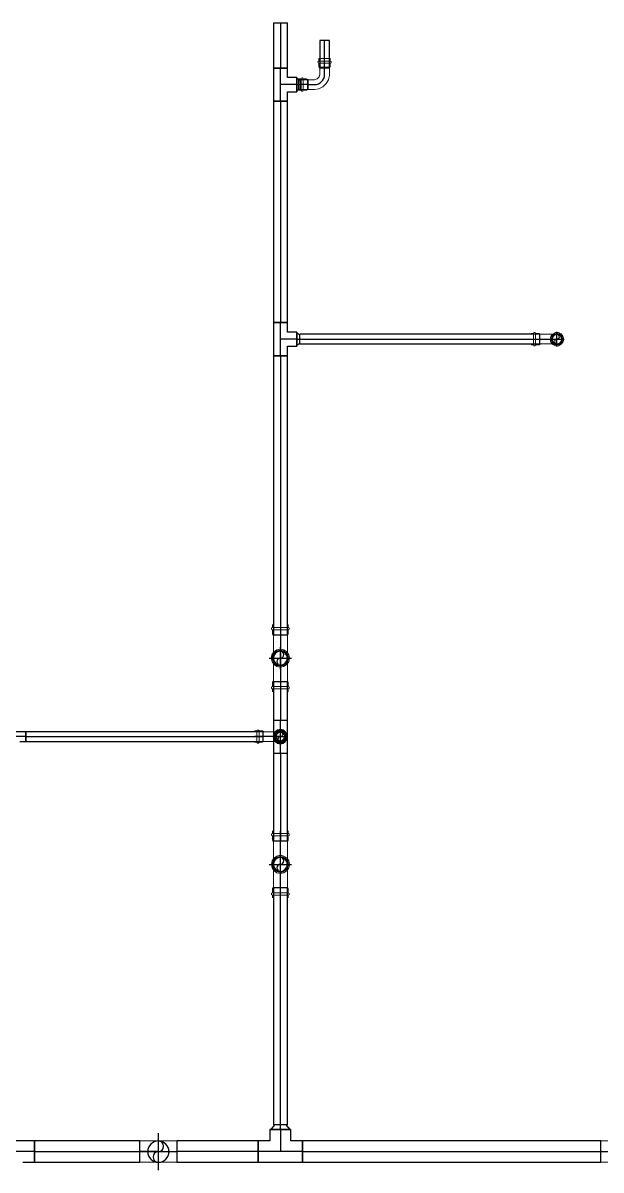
# Model space of a CAD drawing. Header units: inches. Extents: x -3325 to -59, y 5 to 733.
# Drawn here: x -2457.4 to -2379, y 323.5 to 479 of the extents above; entities that cross this region are included whole.
import ezdxf

# ---------------------------------------------------------------- set-up
doc = ezdxf.new("R2010")
doc.units = ezdxf.units.IN
doc.header["$MEASUREMENT"] = 0
doc.layers.add('P-PIPE', color=3, linetype='Continuous', lineweight=9)
doc.layers.add('X - REF - FP', color=7, linetype='Continuous', true_color=0xb90000)

# ---------------------------------------------------------------- blocks, each defined once
blk = doc.blocks.new('Victaulic-VicPress316-Elbow 90-45deg Style P568_P571 - Standard-523083-FIFTH LEVEL')
at = {"layer": 'P-PIPE'}
for p, q in [((-0.77, 3.52), (-0.77, 3.18)), ((0.77, 3.52), (-0.77, 3.52)), ((-0.77, 3.52), (0.77, 3.52)), ((-0.77, 3.18), (0.77, 3.18)), ((0.77, 3.18), (-0.77, 3.18)), ((-0.66, 3.52), (-0.66, 2.22)), ((-0.66, 3.52), (0.66, 3.52)), ((0.66, 3.52), (-0.66, 3.52)), ((0.66, 2.22), (0.66, 3.52)), ((0.77, 3.18), (0.77, 3.52)), ((-0.77, 2.89), (-0.77, 2.44)), ((-0.77, 2.89), (0.77, 2.89)), ((0.77, 2.89), (-0.77, 2.89)), ((-0.66, 2.33), (-0.66, 1.39)), ((0, 2.33), (-0.66, 2.33)), ((-0.66, 2.33), (0, 2.33)), ((-0.66, 2.22), (0.66, 2.22)), ((0.66, 2.22), (-0.66, 2.22)), ((0, 2.33), (0.66, 2.33)), ((0.66, 2.33), (0, 2.33)), ((0, 1.39), (0, 2.33)), ((0.66, 1.39), (0.66, 2.33)), ((0.77, 2.44), (0.77, 2.89)), ((-3.18, 0.77), (-3.52, 0.77)), ((-3.52, 0.77), (-3.52, -0.77)), ((-3.52, -0.77), (-3.52, 0.77)), ((-2.22, 0.66), (-3.52, 0.66)), ((-3.52, -0.66), (-3.52, 0.66)), ((-3.52, 0.66), (-3.52, -0.66)), ((-3.18, -0.77), (-3.18, 0.77)), ((-3.18, 0.77), (-3.18, -0.77)), ((-2.44, 0.77), (-2.89, 0.77)), ((-2.89, -0.77), (-2.89, 0.77)), ((-2.89, 0.77), (-2.89, -0.77)), ((-1.39, 0.66), (-2.33, 0.66)), ((-2.33, 0), (-2.33, 0.66)), ((-2.33, 0.66), (-2.33, 0)), ((-2.22, -0.66), (-2.22, 0.66)), ((-2.22, 0.66), (-2.22, -0.66)), ((-3.52, -0.66), (-2.22, -0.66)), ((-3.52, -0.77), (-3.18, -0.77)), ((-2.89, -0.77), (-2.44, -0.77)), ((-2.33, 0), (-2.33, -0.66)), ((-2.33, -0.66), (-2.33, 0)), ((-1.39, 0), (-2.33, 0)), ((-2.33, -0.66), (-1.39, -0.66))]:
    blk.add_line(p, q, dxfattribs=at)
at = {"layer": 'P-PIPE', "flags": 128}
for points in [[(-0.77, 2.89), (-0.89, 2.96), (-0.9, 3.1), (-0.79, 3.18), (-0.77, 3.18)], [(0.77, 3.18), (0.67, 3.18), (0.42, 3.18), (0.07, 3.18), (-0.3, 3.18), (-0.6, 3.18), (-0.75, 3.18), (-0.77, 3.18)], [(-0.77, 3.18), (-0.67, 3.18), (-0.42, 3.18), (-0.07, 3.18), (0.3, 3.18), (0.6, 3.18), (0.75, 3.18), (0.77, 3.18)], [(0.77, 3.18), (0.89, 3.11), (0.9, 2.98), (0.79, 2.89), (0.77, 2.89)], [(-0.77, 2.89), (-0.67, 2.89), (-0.42, 2.89), (-0.07, 2.89), (0.3, 2.89), (0.6, 2.89), (0.75, 2.89), (0.77, 2.89)], [(0.77, 2.89), (0.67, 2.89), (0.42, 2.89), (0.07, 2.89), (-0.3, 2.89), (-0.6, 2.89), (-0.75, 2.89), (-0.77, 2.89)], [(-0.66, 2.22), (-0.77, 2.41), (-0.77, 2.44)], [(0.77, 2.44), (0.68, 2.24), (0.66, 2.22)], [(-3.18, 0.77), (-3.11, 0.89), (-2.98, 0.9), (-2.89, 0.79), (-2.89, 0.77)], [(-3.18, 0.77), (-3.18, 0.67), (-3.18, 0.42), (-3.18, 0.07), (-3.18, -0.3), (-3.18, -0.6), (-3.18, -0.75), (-3.18, -0.77)], [(-3.18, -0.77), (-3.18, -0.67), (-3.18, -0.42), (-3.18, -0.07), (-3.18, 0.3), (-3.18, 0.6), (-3.18, 0.75), (-3.18, 0.77)], [(-2.89, -0.77), (-2.89, -0.67), (-2.89, -0.42), (-2.89, -0.07), (-2.89, 0.3), (-2.89, 0.6), (-2.89, 0.75), (-2.89, 0.77)], [(-2.89, 0.77), (-2.89, 0.67), (-2.89, 0.42), (-2.89, 0.07), (-2.89, -0.3), (-2.89, -0.6), (-2.89, -0.75), (-2.89, -0.77)], [(-2.44, 0.77), (-2.24, 0.68), (-2.22, 0.66)], [(-0.66, 1.39), (-0.75, 1.04), (-1, 0.77), (-1.35, 0.66), (-1.39, 0.66)], [(-1.39, -0.66), (-0.78, -0.56), (-0.23, -0.29), (0.22, 0.13), (0.53, 0.67), (0.65, 1.27), (0.66, 1.39)], [(-2.89, -0.77), (-2.96, -0.89), (-3.1, -0.9), (-3.18, -0.79), (-3.18, -0.77)], [(-2.22, -0.66), (-2.41, -0.77), (-2.44, -0.77)]]:
    blk.add_lwpolyline(points, dxfattribs=at)
at = {"layer": 'P-PIPE'}
blk.add_arc((-1.39, 1.39), 1.39, 270, 0, dxfattribs=at)
blk = doc.blocks.new('Victaulic-VicPress316-Elbow 90-45deg Style P568_P571 - Standard-V2-FIFTH LEVEL')
at = {"layer": 'P-PIPE'}
for p, q in [((-1934.31, 162.63), (-1934.64, 162.63)), ((-1933.35, 162.52), (-1934.64, 162.52)), ((-1934.64, 161.86), (-1934.64, 161.86)), ((-1934.64, 161.86), (-1934.64, 161.86)), ((-1934.64, 161.86), (-1934.64, 161.86)), ((-1934.64, 161.86), (-1934.64, 161.86)), ((-1934.31, 161.86), (-1934.31, 161.86)), ((-1934.31, 161.86), (-1934.31, 161.86)), ((-1933.56, 162.63), (-1934.02, 162.63)), ((-1934.02, 161.86), (-1934.02, 161.86)), ((-1934.02, 161.86), (-1934.02, 161.86)), ((-1932.52, 162.52), (-1933.45, 162.52)), ((-1933.45, 162.52), (-1933.45, 161.86)), ((-1933.45, 161.86), (-1933.45, 162.52)), ((-1933.45, 161.86), (-1933.45, 161.21)), ((-1933.45, 161.21), (-1933.45, 161.86)), ((-1932.52, 161.86), (-1933.45, 161.86)), ((-1933.35, 161.86), (-1933.35, 161.86)), ((-1933.35, 161.86), (-1933.35, 161.86)), ((-1932.52, 161.86), (-1931.12, 161.86)), ((-1931.12, 161.86), (-1931.12, 161.86)), ((-1934.64, 161.21), (-1933.35, 161.21)), ((-1934.64, 161.1), (-1934.31, 161.1)), ((-1934.02, 161.1), (-1933.56, 161.1)), ((-1933.45, 161.21), (-1932.52, 161.21))]:
    blk.add_line(p, q, dxfattribs=at)
at = {"layer": 'P-PIPE', "flags": 128}
for points in [[(-1934.31, 162.63), (-1934.24, 162.75), (-1934.1, 162.76), (-1934.02, 162.65), (-1934.02, 162.63)], [(-1934.31, 162.63), (-1934.31, 162.54), (-1934.31, 162.29), (-1934.31, 161.93), (-1934.31, 161.86)], [(-1934.31, 161.86), (-1934.31, 162.23), (-1934.31, 162.51), (-1934.31, 162.63), (-1934.31, 162.63)], [(-1934.31, 161.1), (-1934.31, 161.19), (-1934.31, 161.44), (-1934.31, 161.8), (-1934.31, 161.86)], [(-1934.31, 161.86), (-1934.31, 161.5), (-1934.31, 161.22), (-1934.31, 161.1), (-1934.31, 161.1)], [(-1934.02, 162.63), (-1934.02, 162.54), (-1934.02, 162.29), (-1934.02, 161.93), (-1934.02, 161.86)], [(-1934.02, 161.86), (-1934.02, 162.23), (-1934.02, 162.51), (-1934.02, 162.63), (-1934.02, 162.63)], [(-1934.02, 161.1), (-1934.02, 161.19), (-1934.02, 161.44), (-1934.02, 161.8), (-1934.02, 161.86)], [(-1934.02, 161.86), (-1934.02, 161.5), (-1934.02, 161.22), (-1934.02, 161.1), (-1934.02, 161.1)], [(-1933.56, 162.63), (-1933.36, 162.54), (-1933.35, 162.52)], [(-1931.12, 162.52), (-1931.22, 162.52), (-1931.48, 162.52), (-1931.89, 162.52), (-1932.37, 162.52), (-1932.52, 162.52)], [(-1930.21, 161.86), (-1930.31, 162.26), (-1930.56, 162.58), (-1930.93, 162.76), (-1931.34, 162.75), (-1931.71, 162.56), (-1931.96, 162.24), (-1932.04, 161.86)], [(-1932.04, 161.86), (-1931.94, 161.47), (-1931.69, 161.15), (-1931.32, 160.97), (-1930.91, 160.98), (-1930.54, 161.17), (-1930.29, 161.49), (-1930.21, 161.86)], [(-1930.36, 161.86), (-1930.45, 162.23), (-1930.7, 162.51), (-1931.06, 162.63), (-1931.43, 162.57), (-1931.73, 162.34), (-1931.88, 162), (-1931.89, 161.86)], [(-1931.89, 161.86), (-1931.8, 161.5), (-1931.55, 161.22), (-1931.19, 161.1), (-1930.82, 161.16), (-1930.52, 161.39), (-1930.37, 161.73), (-1930.36, 161.86)], [(-1934.02, 161.1), (-1934.08, 160.98), (-1934.22, 160.97), (-1934.31, 161.08), (-1934.31, 161.1)], [(-1933.35, 161.21), (-1933.54, 161.1), (-1933.56, 161.1)], [(-1932.52, 161.21), (-1932.02, 161.21), (-1931.59, 161.21), (-1931.28, 161.21), (-1931.13, 161.21), (-1931.12, 161.21)]]:
    blk.add_lwpolyline(points, dxfattribs=at)
at = {"layer": 'P-PIPE'}
for radius, start, end in [(0.766, 0, 180), (0.766, 0, 180), (0.766, 0, 180), (0.766, 180, 0), (0.766, 180, 0), (0.766, 180, 0), (0.657, 0, 180), (0.657, 0, 180), (0.657, 90, 180), (0.658, 180, 0), (0.658, 180, 0), (0.657, 180, 270), (0.658, 0, 90), (0.658, 270, 0)]:
    blk.add_arc((-1931.12, 161.86), radius, start, end, dxfattribs=at)
blk = doc.blocks.new('Victaulic-VicPress316-Elbow 90-45deg Style P568_P571 - Standard-V10-FIFTH LEVEL')
at = {"layer": 'P-PIPE'}
for p, q in [((-3076, 591), (-3076, 591)), ((-3073.99, 591), (-3076, 591)), ((-3072.82, 591.95), (-3073.99, 591.95)), ((-3073.99, 591), (-3072.82, 591)), ((-3071.45, 591.95), (-3072.93, 591.95)), ((-3072.93, 591), (-3072.93, 591)), ((-3072.93, 591), (-3072.93, 591)), ((-3072.82, 591), (-3072.82, 591.95)), ((-3072.82, 591.95), (-3072.82, 591)), ((-3072.82, 590.05), (-3072.82, 591)), ((-3072.82, 591), (-3072.82, 590.05)), ((-3072.16, 592.06), (-3072.71, 592.06)), ((-3072.16, 591), (-3072.16, 591)), ((-3072.16, 591), (-3072.16, 591)), ((-3071.45, 592.06), (-3071.83, 592.06)), ((-3071.83, 591), (-3071.83, 591)), ((-3071.83, 591), (-3071.83, 591)), ((-3071.45, 591), (-3071.45, 591)), ((-3071.45, 591), (-3071.45, 591)), ((-3071.45, 591), (-3071.45, 591)), ((-3071.45, 591), (-3071.45, 591)), ((-3073.99, 590.05), (-3072.82, 590.05)), ((-3072.93, 590.05), (-3071.45, 590.05)), ((-3072.71, 589.94), (-3072.16, 589.94)), ((-3071.83, 589.94), (-3071.45, 589.94))]:
    blk.add_line(p, q, dxfattribs=at)
at = {"layer": 'P-PIPE', "flags": 128}
for points in [[(-3074.78, 591), (-3074.87, 591.47), (-3075.14, 591.86), (-3075.53, 592.13), (-3076, 592.22), (-3076.46, 592.13), (-3076.86, 591.87), (-3077.13, 591.48), (-3077.23, 591.01), (-3077.23, 591)], [(-3077.23, 591), (-3077.13, 590.53), (-3076.87, 590.14), (-3076.48, 589.87), (-3076.01, 589.78), (-3075.54, 589.87), (-3075.14, 590.13), (-3074.88, 590.52), (-3074.78, 590.99), (-3074.78, 591)], [(-3074.94, 591), (-3075.04, 591.43), (-3075.3, 591.79), (-3075.68, 592.01), (-3076.12, 592.05), (-3076.54, 591.91), (-3076.87, 591.61), (-3077.04, 591.21), (-3077.06, 591)], [(-3077.06, 591), (-3076.97, 590.57), (-3076.71, 590.21), (-3076.32, 589.99), (-3075.88, 589.95), (-3075.46, 590.09), (-3075.14, 590.39), (-3074.96, 590.79), (-3074.94, 591)], [(-3073.99, 591.95), (-3074.59, 591.95), (-3075.14, 591.95), (-3075.59, 591.95), (-3075.88, 591.95), (-3076, 591.95), (-3076, 591.95)], [(-3072.93, 591.95), (-3072.74, 592.06), (-3072.71, 592.06)], [(-3072.16, 592.06), (-3072.08, 592.2), (-3071.92, 592.21), (-3071.83, 592.08), (-3071.83, 592.06)], [(-3072.16, 592.06), (-3072.16, 591.97), (-3072.16, 591.71), (-3072.16, 591.32), (-3072.16, 591)], [(-3072.16, 591), (-3072.16, 591.43), (-3072.16, 591.79), (-3072.16, 592.01), (-3072.16, 592.06)], [(-3072.16, 589.94), (-3072.16, 590.03), (-3072.16, 590.29), (-3072.16, 590.68), (-3072.16, 591)], [(-3072.16, 591), (-3072.16, 590.57), (-3072.16, 590.21), (-3072.16, 589.99), (-3072.16, 589.94)], [(-3071.83, 592.06), (-3071.83, 591.97), (-3071.83, 591.71), (-3071.83, 591.32), (-3071.83, 591)], [(-3071.83, 591), (-3071.83, 591.43), (-3071.83, 591.79), (-3071.83, 592.01), (-3071.83, 592.06)], [(-3071.83, 589.94), (-3071.83, 590.03), (-3071.83, 590.29), (-3071.83, 590.68), (-3071.83, 591)], [(-3071.83, 591), (-3071.83, 590.57), (-3071.83, 590.21), (-3071.83, 589.99), (-3071.83, 589.94)], [(-3076, 590.05), (-3075.91, 590.05), (-3075.64, 590.05), (-3075.22, 590.05), (-3074.68, 590.05), (-3074.08, 590.05), (-3073.99, 590.05)], [(-3072.71, 589.94), (-3072.92, 590.03), (-3072.93, 590.05)], [(-3071.83, 589.94), (-3071.9, 589.8), (-3072.06, 589.79), (-3072.16, 589.92), (-3072.16, 589.94)]]:
    blk.add_lwpolyline(points, dxfattribs=at)
at = {"layer": 'P-PIPE'}
for radius, start, end in [(1.06, 0, 180), (1.06, 0, 180), (1.06, 0, 180), (1.06, 180, 0), (1.06, 180, 0), (1.06, 180, 0), (0.95, 0, 180), (0.95, 0, 180), (0.95, 90, 180), (0.95, 180, 0), (0.95, 180, 0), (0.95, 180, 270), (0.95, 0, 90), (0.95, 270, 0)]:
    blk.add_arc((-3076, 591), radius, start, end, dxfattribs=at)
blk = doc.blocks.new('Victaulic-VicPress316-Elbow 90-45deg Style P568_P571 - Standard-V11-FIFTH LEVEL')
at = {"layer": 'P-PIPE'}
for p, q in [((-3077.06, 595.55), (-3077.06, 595.17)), ((-3077.06, 594.85), (-3077.06, 594.29)), ((-3076.95, 595.55), (-3076.95, 594.07)), ((-3076.95, 594.18), (-3076.95, 593.02)), ((-3076, 594.18), (-3076.95, 594.18)), ((-3076.95, 594.18), (-3076, 594.18)), ((-3076, 595.55), (-3076, 595.55)), ((-3076, 595.55), (-3076, 595.55)), ((-3076, 595.55), (-3076, 595.55)), ((-3076, 595.55), (-3076, 595.55)), ((-3076, 595.17), (-3076, 595.17)), ((-3076, 595.17), (-3076, 595.17)), ((-3076, 594.85), (-3076, 594.85)), ((-3076, 594.85), (-3076, 594.85)), ((-3075.05, 594.18), (-3076, 594.18)), ((-3076, 594.18), (-3075.05, 594.18)), ((-3076, 593.02), (-3076, 594.18)), ((-3076, 594.07), (-3076, 594.07)), ((-3076, 594.07), (-3076, 594.07)), ((-3075.05, 594.07), (-3075.05, 595.55)), ((-3075.05, 593.02), (-3075.05, 594.18)), ((-3074.94, 595.17), (-3074.94, 595.55)), ((-3074.94, 594.29), (-3074.94, 594.85)), ((-3076, 591), (-3076, 593.02)), ((-3076, 591), (-3076, 591))]:
    blk.add_line(p, q, dxfattribs=at)
at = {"layer": 'P-PIPE', "flags": 128}
for points in [[(-3077.06, 594.85), (-3077.2, 594.92), (-3077.21, 595.08), (-3077.09, 595.17), (-3077.06, 595.17)], [(-3077.06, 595.17), (-3076.97, 595.17), (-3076.71, 595.17), (-3076.32, 595.17), (-3076, 595.17)], [(-3076, 595.17), (-3076.44, 595.17), (-3076.79, 595.17), (-3077.01, 595.17), (-3077.06, 595.17)], [(-3077.06, 594.85), (-3076.97, 594.85), (-3076.71, 594.85), (-3076.32, 594.85), (-3076, 594.85)], [(-3076, 594.85), (-3076.44, 594.85), (-3076.79, 594.85), (-3077.01, 594.85), (-3077.06, 594.85)], [(-3076.95, 594.07), (-3077.06, 594.26), (-3077.06, 594.29)], [(-3074.94, 595.17), (-3075.04, 595.17), (-3075.3, 595.17), (-3075.68, 595.17), (-3076, 595.17)], [(-3076, 595.17), (-3075.57, 595.17), (-3075.21, 595.17), (-3074.99, 595.17), (-3074.94, 595.17)], [(-3074.94, 594.85), (-3075.04, 594.85), (-3075.3, 594.85), (-3075.68, 594.85), (-3076, 594.85)], [(-3076, 594.85), (-3075.57, 594.85), (-3075.21, 594.85), (-3074.99, 594.85), (-3074.94, 594.85)], [(-3074.94, 594.29), (-3075.03, 594.09), (-3075.05, 594.07)], [(-3074.94, 595.17), (-3074.81, 595.1), (-3074.79, 594.94), (-3074.92, 594.85), (-3074.94, 594.85)], [(-3076.95, 591), (-3076.95, 591.09), (-3076.95, 591.36), (-3076.95, 591.79), (-3076.95, 592.32), (-3076.95, 592.92), (-3076.95, 593.02)], [(-3075.05, 593.02), (-3075.05, 592.41), (-3075.05, 591.86), (-3075.05, 591.42), (-3075.05, 591.12), (-3075.05, 591), (-3075.05, 591)], [(-3076, 592.22), (-3076.47, 592.13), (-3076.87, 591.87), (-3077.13, 591.47), (-3077.23, 591.01), (-3077.14, 590.54), (-3076.87, 590.14), (-3076.48, 589.87), (-3076.02, 589.78), (-3076, 589.78)], [(-3076.95, 591), (-3076.86, 591.41), (-3076.6, 591.74), (-3076.23, 591.92), (-3076, 591.95)], [(-3076, 590.05), (-3076.41, 590.14), (-3076.74, 590.4), (-3076.93, 590.78), (-3076.95, 591)], [(-3076, 589.78), (-3075.54, 589.87), (-3075.14, 590.13), (-3074.87, 590.53), (-3074.78, 590.99), (-3074.87, 591.46), (-3075.13, 591.86), (-3075.53, 592.13), (-3075.99, 592.22), (-3076, 592.22)], [(-3076, 591.95), (-3075.59, 591.86), (-3075.27, 591.6), (-3075.08, 591.22), (-3075.05, 591)], [(-3075.05, 591), (-3075.15, 590.59), (-3075.4, 590.26), (-3075.78, 590.08), (-3076, 590.05)]]:
    blk.add_lwpolyline(points, dxfattribs=at)
at = {"layer": 'P-PIPE'}
for radius, start, end in [(1.06, 90, 270), (1.06, 90, 270), (1.06, 90, 270), (0.95, 90, 270), (0.95, 90, 270), (0.95, 90, 180), (0.95, 180, 270), (1.06, 270, 90), (1.06, 270, 90), (1.06, 270, 90), (0.95, 270, 90), (0.95, 270, 90), (0.95, 0, 90), (0.95, 270, 0)]:
    blk.add_arc((-3076, 591), radius, start, end, dxfattribs=at)
blk = doc.blocks.new('Transition - Generic - Plumbing-CW-1022941-FIFTH LEVEL')
at = {"layer": 'P-PIPE'}
for radius, start, end in [(0.812, 0, 180), (0.812, 180, 0), (0.562, 360, 180), (0.563, 180, 0)]:
    blk.add_arc((-3323.92, 470.33), radius, start, end, dxfattribs=at)
blk = doc.blocks.new('Victaulic-VicPress316-Elbow 90-45deg Style P568_P571 - Standard-V1-FIFTH LEVEL')
at = {"layer": 'P-PIPE'}
for p, q in [((-2327.12, 161.86), (-2327.12, 161.86)), ((-2327.12, 161.86), (-2325.73, 161.86)), ((-2324.79, 162.52), (-2325.73, 162.52)), ((-2325.73, 161.86), (-2324.79, 161.86)), ((-2323.6, 162.52), (-2324.9, 162.52)), ((-2324.9, 161.86), (-2324.9, 161.86)), ((-2324.9, 161.86), (-2324.9, 161.86)), ((-2324.79, 162.52), (-2324.79, 161.86)), ((-2324.79, 161.86), (-2324.79, 162.52)), ((-2324.79, 161.86), (-2324.79, 161.21)), ((-2324.79, 161.21), (-2324.79, 161.86)), ((-2324.23, 162.63), (-2324.69, 162.63)), ((-2324.23, 161.86), (-2324.23, 161.86)), ((-2324.23, 161.86), (-2324.23, 161.86)), ((-2323.6, 162.63), (-2323.94, 162.63)), ((-2323.94, 161.86), (-2323.94, 161.86)), ((-2323.94, 161.86), (-2323.94, 161.86)), ((-2323.6, 161.86), (-2323.6, 161.86)), ((-2323.6, 161.86), (-2323.6, 161.86)), ((-2323.6, 161.86), (-2323.6, 161.86)), ((-2323.6, 161.86), (-2323.6, 161.86)), ((-2325.73, 161.21), (-2324.79, 161.21)), ((-2324.9, 161.21), (-2323.6, 161.21)), ((-2324.69, 161.1), (-2324.23, 161.1)), ((-2323.94, 161.1), (-2323.6, 161.1))]:
    blk.add_line(p, q, dxfattribs=at)
at = {"layer": 'P-PIPE', "flags": 128}
for points in [[(-2326.21, 161.86), (-2326.31, 162.26), (-2326.56, 162.58), (-2326.93, 162.76), (-2327.34, 162.75), (-2327.71, 162.56), (-2327.96, 162.24), (-2328.04, 161.86)], [(-2328.04, 161.86), (-2327.94, 161.47), (-2327.69, 161.15), (-2327.32, 160.97), (-2326.91, 160.98), (-2326.54, 161.17), (-2326.29, 161.49), (-2326.21, 161.86)], [(-2326.36, 161.86), (-2326.45, 162.23), (-2326.7, 162.51), (-2327.06, 162.63), (-2327.43, 162.57), (-2327.73, 162.34), (-2327.88, 162), (-2327.89, 161.86)], [(-2327.89, 161.86), (-2327.8, 161.5), (-2327.55, 161.22), (-2327.19, 161.1), (-2326.82, 161.16), (-2326.52, 161.39), (-2326.37, 161.73), (-2326.36, 161.86)], [(-2325.73, 162.52), (-2326.23, 162.52), (-2326.66, 162.52), (-2326.97, 162.52), (-2327.12, 162.52), (-2327.12, 162.52)], [(-2324.9, 162.52), (-2324.71, 162.63), (-2324.69, 162.63)], [(-2324.23, 162.63), (-2324.17, 162.75), (-2324.03, 162.76), (-2323.94, 162.65), (-2323.94, 162.63)], [(-2324.23, 162.63), (-2324.23, 162.54), (-2324.23, 162.29), (-2324.23, 161.93), (-2324.23, 161.86)], [(-2324.23, 161.86), (-2324.23, 162.23), (-2324.23, 162.51), (-2324.23, 162.63), (-2324.23, 162.63)], [(-2324.23, 161.1), (-2324.23, 161.19), (-2324.23, 161.44), (-2324.23, 161.8), (-2324.23, 161.86)], [(-2324.23, 161.86), (-2324.23, 161.5), (-2324.23, 161.22), (-2324.23, 161.1), (-2324.23, 161.1)], [(-2323.94, 162.63), (-2323.94, 162.54), (-2323.94, 162.29), (-2323.94, 161.93), (-2323.94, 161.86)], [(-2323.94, 161.86), (-2323.94, 162.23), (-2323.94, 162.51), (-2323.94, 162.63), (-2323.94, 162.63)], [(-2323.94, 161.1), (-2323.94, 161.19), (-2323.94, 161.44), (-2323.94, 161.8), (-2323.94, 161.86)], [(-2323.94, 161.86), (-2323.94, 161.5), (-2323.94, 161.22), (-2323.94, 161.1), (-2323.94, 161.1)], [(-2327.12, 161.21), (-2327.03, 161.21), (-2326.77, 161.21), (-2326.36, 161.21), (-2325.88, 161.21), (-2325.73, 161.21)], [(-2324.69, 161.1), (-2324.89, 161.19), (-2324.9, 161.21)], [(-2323.94, 161.1), (-2324.01, 160.98), (-2324.15, 160.97), (-2324.23, 161.08), (-2324.23, 161.1)]]:
    blk.add_lwpolyline(points, dxfattribs=at)
at = {"layer": 'P-PIPE'}
for radius, start, end in [(0.767, 0, 180), (0.767, 0, 180), (0.767, 0, 180), (0.767, 180, 360), (0.767, 180, 0), (0.767, 180, 0), (0.657, 360, 180), (0.657, 0, 180), (0.657, 90, 180), (0.658, 180, 0), (0.658, 180, 0), (0.657, 180, 270), (0.658, 0, 90), (0.658, 270, 0)]:
    blk.add_arc((-2327.12, 161.86), radius, start, end, dxfattribs=at)
blk = doc.blocks.new('Elbow - Welded - Generic - Standard-V4-FIFTH LEVEL')
at = {"layer": 'P-PIPE'}
blk.add_line((-1945.07, 591.08), (-1945.07, 591.08), dxfattribs=at)
blk.add_line((-1945.07, 591.08), (-1945.07, 591.08), dxfattribs=at)
at = {"layer": 'P-PIPE', "flags": 128}
for points in [[(-1945.07, 592.51), (-1945.74, 592.51), (-1946.37, 592.51), (-1946.9, 592.51), (-1947.3, 592.51), (-1947.53, 592.51), (-1947.59, 592.51)], [(-1947.59, 589.64), (-1947.49, 589.64), (-1947.22, 589.64), (-1946.79, 589.64), (-1946.23, 589.64), (-1945.58, 589.64), (-1945.07, 589.64)]]:
    blk.add_lwpolyline(points, dxfattribs=at)
at = {"layer": 'P-PIPE'}
for start, end in [(0, 180), (180, 0)]:
    blk.add_arc((-1947.59, 591.08), 1.44, start, end, dxfattribs=at)
blk = doc.blocks.new('Elbow - Welded - Generic - Standard-V12-FIFTH LEVEL')
at = {"layer": 'P-PIPE'}
blk.add_line((-2686.72, 326), (-2686.72, 326), dxfattribs=at)
blk.add_line((-2686.72, 326), (-2686.72, 326), dxfattribs=at)
at = {"layer": 'P-PIPE', "flags": 128}
for points in [[(-2690.68, 326), (-2690.59, 326.51), (-2690.32, 326.95), (-2689.91, 327.27), (-2689.42, 327.43), (-2689.24, 327.44)], [(-2689.24, 327.44), (-2689.15, 327.44), (-2688.88, 327.44), (-2688.44, 327.44), (-2687.89, 327.44), (-2687.24, 327.44), (-2686.72, 327.44)], [(-2689.24, 327.44), (-2688.73, 327.34), (-2688.29, 327.08), (-2687.97, 326.67), (-2687.82, 326.18), (-2687.81, 326)], [(-2689.24, 324.56), (-2689.75, 324.66), (-2690.19, 324.92), (-2690.51, 325.33), (-2690.67, 325.82), (-2690.68, 326)], [(-2687.81, 326), (-2687.9, 325.49), (-2688.16, 325.05), (-2688.57, 324.73), (-2689.06, 324.57), (-2689.24, 324.56)], [(-2686.72, 324.56), (-2687.4, 324.56), (-2688.03, 324.56), (-2688.56, 324.56), (-2688.96, 324.56), (-2689.19, 324.56), (-2689.24, 324.56)]]:
    blk.add_lwpolyline(points, dxfattribs=at)
at = {"layer": 'P-PIPE'}
for start, end in [(0, 180), (180, 0)]:
    blk.add_arc((-2689.24, 326), 1.44, start, end, dxfattribs=at)

msp = doc.modelspace()

# ---------------------------------------------------------------- linework, layer by layer
at = {"layer": 'X - REF - FP'}
for p, q in [((-2423.45, 479), (-2423.45, 472.88)), ((-2423.45, 479), (-2421.55, 479)), ((-2422.5, 479), (-2422.5, 472.88)), ((-2422.5, 479), (-2422.5, 472.88)), ((-2421.55, 472.88), (-2421.55, 479)), ((-2417.16, 476.64), (-2417.16, 472.97)), ((-2415.84, 476.64), (-2417.16, 476.64)), ((-2416.5, 472.97), (-2416.5, 476.64)), ((-2416.5, 472.97), (-2416.5, 476.64)), ((-2415.84, 472.97), (-2415.84, 476.64)), ((-2423.45, 472.88), (-2423.45, 468.39)), ((-2421.55, 472.88), (-2423.45, 472.88)), ((-2423.45, 472.88), (-2421.55, 472.88)), ((-2423.45, 472.88), (-2421.55, 472.88)), ((-2422.5, 468.39), (-2422.5, 472.88)), ((-2421.55, 471.59), (-2421.55, 472.88)), ((-2415.84, 472.97), (-2417.16, 472.97)), ((-2416.5, 472.03), (-2416.5, 474.16)), ((-2416.5, 472.03), (-2416.5, 472.97)), ((-2420.26, 471.59), (-2421.55, 471.59)), ((-2420.26, 469.68), (-2420.26, 471.59)), ((-2420.26, 471.59), (-2420.26, 469.68)), ((-2419.85, 471.2), (-2420.26, 471.45)), ((-2418.83, 471.29), (-2419.85, 471.29)), ((-2419.85, 471.29), (-2419.85, 469.98)), ((-2418.83, 471.29), (-2418.83, 469.98)), ((-2420.26, 470.64), (-2422.5, 470.64)), ((-2421.55, 468.39), (-2421.55, 469.68)), ((-2421.55, 469.68), (-2420.26, 469.68)), ((-2420.26, 470.64), (-2419.85, 470.64)), ((-2420.26, 469.82), (-2419.85, 470.07)), ((-2418.83, 470.64), (-2419.85, 470.64)), ((-2418.83, 470.64), (-2419.85, 470.64)), ((-2419.85, 469.98), (-2418.83, 469.98)), ((-2418.83, 470.64), (-2417.89, 470.64)), ((-2421.55, 468.39), (-2423.45, 468.39)), ((-2423.45, 468.39), (-2421.55, 468.39)), ((-2423.45, 468.39), (-2423.45, 438.38)), ((-2423.45, 468.39), (-2421.55, 468.39)), ((-2422.5, 468.39), (-2422.5, 438.38)), ((-2422.5, 468.39), (-2422.5, 438.38)), ((-2421.55, 438.38), (-2421.55, 468.39)), ((-2423.45, 438.38), (-2423.45, 433.89)), ((-2421.55, 438.38), (-2423.45, 438.38)), ((-2423.45, 438.38), (-2421.55, 438.38)), ((-2423.45, 438.38), (-2421.55, 438.38)), ((-2422.5, 433.89), (-2422.5, 438.38)), ((-2421.55, 437.09), (-2421.55, 438.38)), ((-2420.26, 437.09), (-2421.55, 437.09)), ((-2420.26, 435.18), (-2420.26, 437.09)), ((-2420.26, 437.09), (-2420.26, 435.18)), ((-2385, 435.14), (-2385, 437.14)), ((-2420.26, 436.14), (-2422.5, 436.14)), ((-2419.85, 436.7), (-2420.26, 436.95)), ((-2420.26, 436.14), (-2419.85, 436.14)), ((-2420.26, 435.32), (-2419.85, 435.57)), ((-2387.33, 436.79), (-2419.85, 436.79)), ((-2419.85, 435.48), (-2419.85, 436.79)), ((-2419.85, 436.14), (-2387.33, 436.14)), ((-2419.85, 436.14), (-2387.33, 436.14)), ((-2419.85, 435.48), (-2387.33, 435.48)), ((-2387.33, 435.48), (-2387.33, 436.79)), ((-2387.33, 436.14), (-2386.39, 436.14)), ((-2386.39, 436.14), (-2385, 436.14)), ((-2386, 436.14), (-2384, 436.14)), ((-2421.55, 433.89), (-2423.45, 433.89)), ((-2423.45, 433.89), (-2421.55, 433.89)), ((-2423.45, 433.89), (-2423.45, 396.07)), ((-2423.45, 433.89), (-2421.55, 433.89)), ((-2422.5, 433.89), (-2422.5, 396.07)), ((-2422.5, 433.89), (-2422.5, 396.07)), ((-2421.55, 433.89), (-2421.55, 435.18)), ((-2421.55, 435.18), (-2420.26, 435.18)), ((-2421.55, 396.07), (-2421.55, 433.89)), ((-2423.45, 396.07), (-2421.55, 396.07)), ((-2422.5, 396.07), (-2422.5, 394.91)), ((-2422.5, 394.91), (-2422.5, 392.89)), ((-2422.5, 391.39), (-2422.5, 394.39)), ((-2424, 392.89), (-2421, 392.89)), ((-2422.5, 392.89), (-2422.5, 390.88)), ((-2422.5, 390.88), (-2422.5, 389.71)), ((-2422.5, 390.88), (-2422.5, 388.34)), ((-2423.45, 389.71), (-2423.45, 384.5)), ((-2423.45, 389.71), (-2421.55, 389.71)), ((-2422.5, 389.71), (-2422.5, 384.5)), ((-2422.5, 389.71), (-2422.5, 384.5)), ((-2421.55, 384.5), (-2421.55, 389.71)), ((-2423.45, 384.5), (-2423.45, 380.01)), ((-2423.45, 384.5), (-2421.55, 384.5)), ((-2422.5, 380.01), (-2422.5, 384.5)), ((-2421.55, 380.01), (-2421.55, 384.5)), ((-2457, 382.91), (-2460, 382.91)), ((-2424.83, 382.91), (-2457, 382.91)), ((-2457, 381.6), (-2457, 382.91)), ((-2457, 381.6), (-2457, 382.91)), ((-2457, 382.91), (-2457, 381.6)), ((-2424.83, 381.6), (-2424.83, 382.91)), ((-2422.5, 381.25), (-2422.5, 383.25)), ((-2457, 382.25), (-2460, 382.25)), ((-2457.84, 381.6), (-2457, 381.6)), ((-2457, 382.25), (-2424.83, 382.25)), ((-2457, 382.25), (-2424.83, 382.25)), ((-2457, 381.6), (-2424.83, 381.6)), ((-2423.89, 382.25), (-2426.02, 382.25)), ((-2423.89, 382.25), (-2424.83, 382.25)), ((-2422.5, 382.25), (-2423.89, 382.25)), ((-2423.5, 382.25), (-2421.5, 382.25)), ((-2423.45, 380.01), (-2423.45, 368.12)), ((-2423.45, 380.01), (-2421.55, 380.01)), ((-2422.5, 380.01), (-2422.5, 368.12)), ((-2422.5, 380.01), (-2422.5, 368.12)), ((-2421.55, 368.12), (-2421.55, 380.01)), ((-2422.5, 366.96), (-2422.5, 369.49)), ((-2423.45, 368.12), (-2421.55, 368.12)), ((-2422.5, 366.96), (-2422.5, 368.12)), ((-2422.5, 364.94), (-2422.5, 366.96)), ((-2422.5, 363.44), (-2422.5, 366.44)), ((-2424, 364.94), (-2421, 364.94)), ((-2422.5, 362.93), (-2422.5, 364.94)), ((-2422.5, 361.76), (-2422.5, 362.93)), ((-2423.45, 361.76), (-2423.45, 329.65)), ((-2421.55, 361.76), (-2423.45, 361.76)), ((-2422.5, 329.65), (-2422.5, 361.76)), ((-2422.5, 329.65), (-2422.5, 361.76)), ((-2421.55, 329.65), (-2421.55, 361.76)), ((-2439.04, 323.5), (-2439.04, 328.5)), ((-2423.94, 328.99), (-2423.94, 327.44)), ((-2421.06, 328.99), (-2423.94, 328.99)), ((-2423.94, 328.99), (-2421.06, 328.99)), ((-2423.31, 329.65), (-2423.81, 328.99)), ((-2421.55, 329.65), (-2423.45, 329.65)), ((-2422.5, 328.99), (-2422.5, 329.65)), ((-2422.5, 328.99), (-2422.5, 326)), ((-2421.19, 328.99), (-2421.69, 329.65)), ((-2421.06, 327.44), (-2421.06, 328.99)), ((-2455.85, 327.44), (-2461.83, 327.44)), ((-2441.56, 327.44), (-2455.85, 327.44)), ((-2455.85, 324.56), (-2455.85, 327.44)), ((-2455.85, 324.56), (-2455.85, 327.44)), ((-2455.85, 327.44), (-2455.85, 324.56)), ((-2441.56, 324.56), (-2441.56, 327.44)), ((-2425.49, 327.44), (-2436.52, 327.44)), ((-2436.52, 327.44), (-2436.52, 324.56)), ((-2423.94, 327.44), (-2425.49, 327.44)), ((-2425.49, 327.44), (-2425.49, 324.56)), ((-2425.49, 324.56), (-2425.49, 327.44)), ((-2425.49, 327.44), (-2425.49, 324.56)), ((-2419.51, 327.44), (-2421.06, 327.44)), ((-2419.51, 327.44), (-2419.51, 324.56)), ((-2419.51, 324.56), (-2419.51, 327.44)), ((-2379.03, 327.44), (-2419.51, 327.44)), ((-2419.51, 324.56), (-2419.51, 327.44)), ((-2379.03, 324.56), (-2379.03, 327.44)), ((-2455.85, 326), (-2461.83, 326)), ((-2455.85, 326), (-2441.56, 326)), ((-2455.85, 326), (-2441.56, 326)), ((-2439.04, 326), (-2441.56, 326)), ((-2441.54, 326), (-2436.54, 326)), ((-2439.04, 326), (-2436.52, 326)), ((-2425.49, 326), (-2436.52, 326)), ((-2425.49, 326), (-2436.52, 326)), ((-2419.51, 326), (-2425.49, 326)), ((-2419.51, 326), (-2379.03, 326)), ((-2419.51, 326), (-2379.03, 326)), ((-2379.03, 326), (-2376.51, 326)), ((-2457.4, 324.56), (-2455.85, 324.56)), ((-2455.85, 324.56), (-2441.56, 324.56)), ((-2436.52, 324.56), (-2425.49, 324.56)), ((-2425.49, 324.56), (-2419.51, 324.56)), ((-2419.51, 324.56), (-2379.03, 324.56))]:
    msp.add_line(p, q, dxfattribs=at)
for centre, radius, start, end in [((-2417.89, 472.03), 1.39, 270, 0), ((-2385, 436.14), 0.657, 0, 180), ((-2385, 436.14), 0.657, 180, 0), ((-2385, 435.81), 0.329, 90, 270), ((-2385, 436.46), 0.329, 270, 90), ((-2422.5, 392.89), 0.95, 0, 180), ((-2422.5, 393.37), 0.475, 270, 90), ((-2422.5, 392.89), 0.95, 180, 0), ((-2422.5, 392.42), 0.475, 90, 270), ((-2422.5, 382.25), 0.951, 90, 270), ((-2422.5, 382.25), 0.658, 0, 180), ((-2422.5, 382.25), 0.951, 270, 90), ((-2422.5, 382.58), 0.329, 270, 90), ((-2422.5, 382.25), 0.657, 180, 0), ((-2422.5, 381.93), 0.329, 90, 270), ((-2422.5, 364.94), 0.95, 0, 180), ((-2422.5, 365.42), 0.475, 270, 90), ((-2422.5, 364.94), 0.95, 180, 0), ((-2422.5, 364.47), 0.475, 90, 270), ((-2439.04, 326), 1.44, 0, 180), ((-2439.04, 326.72), 0.719, 270, 90), ((-2439.04, 326), 1.44, 180, 0), ((-2439.04, 325.28), 0.719, 90, 270)]:
    msp.add_arc(centre, radius, start, end, dxfattribs=at)

# ---------------------------------------------------------------- block references
for name, p in [('Victaulic-VicPress316-Elbow 90-45deg Style P568_P571 - Standard-523083-FIFTH LEVEL', (-2416.5, 470.64)), ('Victaulic-VicPress316-Elbow 90-45deg Style P568_P571 - Standard-V2-FIFTH LEVEL', (-453.87, 274.27))]:
    msp.add_blockref(name, p, dxfattribs=at)
at = {"layer": 'X - REF - FP', "extrusion": (0, 0, -1)}
for name, p, rotation in [('Victaulic-VicPress316-Elbow 90-45deg Style P568_P571 - Standard-V10-FIFTH LEVEL', (3013.5, 3468.89), 90), ('Victaulic-VicPress316-Elbow 90-45deg Style P568_P571 - Standard-V11-FIFTH LEVEL', (-653.5, 983.89), 180), ('Victaulic-VicPress316-Elbow 90-45deg Style P568_P571 - Standard-V10-FIFTH LEVEL', (1831.5, -2711.06), 270), ('Elbow - Welded - Generic - Standard-V4-FIFTH LEVEL', (491.45, 917.08), 180)]:
    msp.add_blockref(name, p, dxfattribs=dict(at, rotation=rotation))
for name, p in [('Victaulic-VicPress316-Elbow 90-45deg Style P568_P571 - Standard-V1-FIFTH LEVEL', (4749.62, 220.39)), ('Victaulic-VicPress316-Elbow 90-45deg Style P568_P571 - Standard-V11-FIFTH LEVEL', (5498.5, -226.06))]:
    msp.add_blockref(name, p, dxfattribs=at)
at = {"layer": 'X - REF - FP'}
for name, p, rotation in [('Transition - Generic - Plumbing-CW-1022941-FIFTH LEVEL', (-1952.17, 3706.18), 90), ('Elbow - Welded - Generic - Standard-V4-FIFTH LEVEL', (-4386.62, 917.08), 180), ('Elbow - Welded - Generic - Standard-V12-FIFTH LEVEL', (-5065.75, 652), 180)]:
    msp.add_blockref(name, p, dxfattribs=dict(at, rotation=rotation))

doc.saveas('drawing.dxf')
